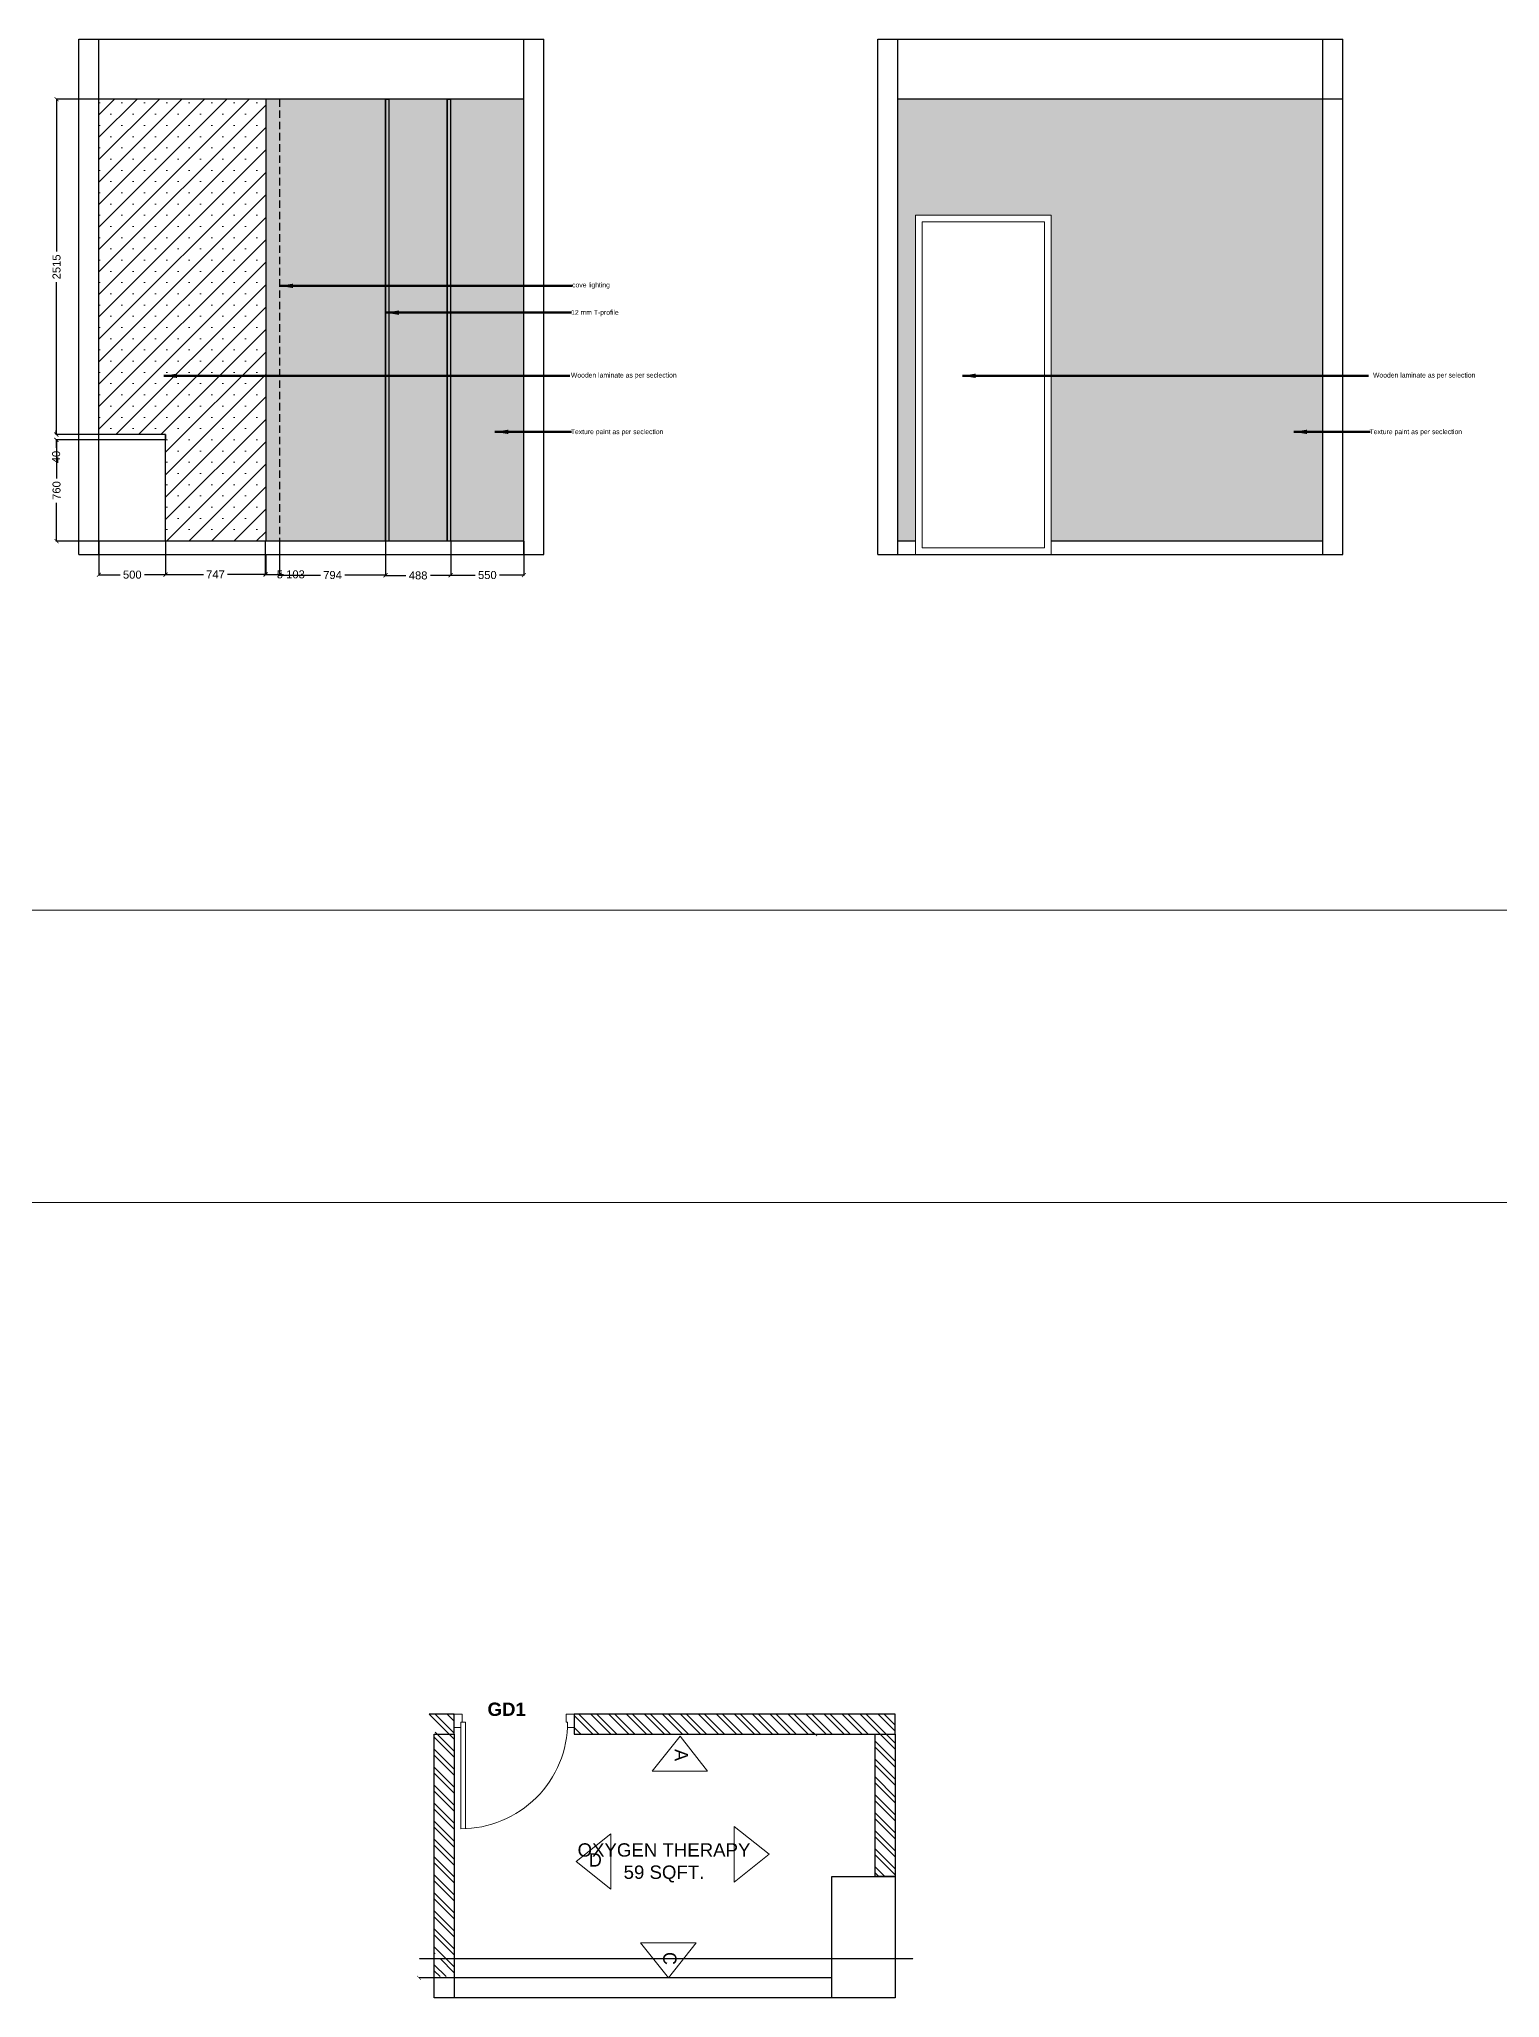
# Model space of a CAD drawing. Header units: millimetres. Extents: x 1464389 to 1998638, y -29162 to 256806.
# Drawn here: x 1625964 to 1636919, y 148519 to 163207 of the extents above; entities that cross this region are included whole.
import ezdxf

# ---------------------------------------------------------------- set-up
doc = ezdxf.new("R2010")
doc.units = ezdxf.units.MM
doc.header["$LTSCALE"] = 15
doc.header["$PDMODE"] = 35
doc.linetypes.add('DASHED2', pattern=[0.375, 0.25, -0.125])
doc.layers.get('0').update_dxf_attribs({"lineweight": 5})
for name, color, linetype in [('A-TEXT', 4, 'Continuous'), ('GFC Columns', 6, 'Continuous'), ('GFC Walls', 14, 'Continuous'), ('Layer 1', 7, 'Continuous'), ('NEW WALL', 5, 'Continuous'), ('Text', 250, 'Continuous'), ('Walls & Columns', 7, 'Continuous')]:
    doc.layers.add(name, color=color, linetype=linetype)
for name, color, linetype, lineweight in [('dimension', 1, 'Continuous', 25), ('DOOR', 124, 'Continuous', 9), ('I-ANNO-SYMB', 6, 'Continuous', 20), ('leader', 10, 'Continuous', 18), ('ledge wall line', 252, 'Continuous', 13), ('LS_DR_Door', 34, 'Continuous', 5), ('LS_DR_TEXT', 7, 'Continuous', 13)]:
    doc.layers.add(name, color=color, linetype=linetype, lineweight=lineweight)
doc.styles.add('ARIAL', font='arial.ttf')
doc.styles.add('ROMANS', font='romans.shx')
doc.dimstyles.new('MD50', dxfattribs={"dimscale": 50, "dimtxt": 1.9, "dimasz": 1.3, "dimexe": 1.3, "dimexo": 2.38, "dimgap": 1, "dimtad": 1, "dimdec": 0, "dimzin": 3, "dimdsep": 46, "dimtxsty": 'ROMANS', "dimblk": 'OBLIQUE', "dimcen": -1.9, "dimdle": 1.3, "dimclrd": 150, "dimclre": 150, "dimclrt": 256, "dimadec": 0, "dimazin": 0, "dimtfac": 1, "dimtdec": 0, "dimtix": 1, "dimtmove": 2, "dimatfit": 3, "dimfxl": 1, "dimtolj": 1, "dimtzin": 3, "dimarcsym": 0})
doc.dimstyles.new('SC-25', dxfattribs={"dimtxt": 60, "dimasz": 30, "dimexe": 0, "dimexo": 0, "dimgap": 25, "dimtad": 0, "dimdec": 0, "dimzin": 0, "dimdsep": 46, "dimtxsty": 'ARIAL', "dimblk": 'ARCHTICK', "dimcen": 0.09, "dimdle": 3, "dimclrd": 251, "dimclre": 251, "dimclrt": 1, "dimadec": 0, "dimazin": 0, "dimtfac": 1, "dimtdec": 0, "dimtofl": 0, "dimtmove": 0, "dimatfit": 2, "dimfxl": 100, "dimtolj": 1, "dimtzin": 0, "dimarcsym": 0})

# ---------------------------------------------------------------- blocks, each defined once
blk = doc.blocks.new('_Oblique')
at = {"color": 0, "linetype": 'ByBlock', "lineweight": -2}
blk.add_line((-0.5, -0.5), (0.5, 0.5), dxfattribs=at)
blk = doc.blocks.new('_ArchTick')
at = {"color": 0, "linetype": 'ByBlock', "const_width": 0.15}
blk.add_lwpolyline([(-0.5, -0.5), (0.5, 0.5)], dxfattribs=at)
blk = doc.blocks.new('*D2124')
at = {"layer": 'Defpoints', "color": 0, "ltscale": 0.25, "transparency": 16777216}
for p in [(1626412, 162757), (1626094, 160242), (1626412, 160242)]:
    blk.add_point(p, dxfattribs=at)
at = {"layer": 'dimension', "color": 251, "lineweight": -2, "ltscale": 0.25, "transparency": 16777216}
for p, q in [((1626094, 162760), (1626094, 161615)), ((1626412, 162757), (1626094, 162757)), ((1626094, 160239), (1626094, 161384)), ((1626412, 160242), (1626094, 160242))]:
    blk.add_line(p, q, dxfattribs=at)
at = {"layer": 'dimension', "color": 251, "lineweight": -2, "ltscale": 0.25, "transparency": 16777216, "xscale": 30, "yscale": 30, "zscale": 30}
for p, rotation in [((1626094, 162757), 90), ((1626094, 160242), 270)]:
    blk.add_blockref('_ArchTick', p, dxfattribs=dict(at, rotation=rotation))
at = {"layer": 'dimension', "color": 1, "ltscale": 0.25, "transparency": 16777216, "insert": (1626094, 161499), "char_height": 60, "attachment_point": 5, "rotation": 90, "style": 'ARIAL'}
blk.add_mtext('\\A1;2515', dxfattribs=at)
blk = doc.blocks.new('*D2125')
at = {"layer": 'Defpoints', "color": 0, "ltscale": 0.25, "transparency": 16777216}
for p in [(1626091, 160202), (1626412, 160242), (1626412, 160202)]:
    blk.add_point(p, dxfattribs=at)
at = {"layer": 'dimension', "color": 251, "lineweight": -2, "ltscale": 0.25, "transparency": 16777216}
for p, q in [((1626091, 160242), (1626091, 160272)), ((1626412, 160242), (1626091, 160242)), ((1626412, 160202), (1626091, 160202)), ((1626091, 160202), (1626091, 160142))]:
    blk.add_line(p, q, dxfattribs=at)
at = {"layer": 'dimension', "color": 251, "lineweight": -2, "ltscale": 0.25, "transparency": 16777216, "xscale": 30, "yscale": 30, "zscale": 30}
for p, rotation in [((1626091, 160242), 270), ((1626091, 160202), 90)]:
    blk.add_blockref('_ArchTick', p, dxfattribs=dict(at, rotation=rotation))
at = {"layer": 'dimension', "color": 1, "ltscale": 0.25, "transparency": 16777216, "insert": (1626091, 160073), "char_height": 60, "attachment_point": 5, "rotation": 90, "style": 'ARIAL'}
blk.add_mtext('\\A1;40', dxfattribs=at)
blk = doc.blocks.new('*D2126')
at = {"layer": 'Defpoints', "color": 0, "ltscale": 0.25, "transparency": 16777216}
for p in [(1626412, 160202), (1626094, 159442), (1626412, 159442)]:
    blk.add_point(p, dxfattribs=at)
at = {"layer": 'dimension', "color": 251, "lineweight": -2, "ltscale": 0.25, "transparency": 16777216}
for p, q in [((1626094, 160205), (1626094, 159913)), ((1626412, 160202), (1626094, 160202)), ((1626094, 159439), (1626094, 159731)), ((1626412, 159442), (1626094, 159442))]:
    blk.add_line(p, q, dxfattribs=at)
at = {"layer": 'dimension', "color": 251, "lineweight": -2, "ltscale": 0.25, "transparency": 16777216, "xscale": 30, "yscale": 30, "zscale": 30}
for p, rotation in [((1626094, 160202), 90), ((1626094, 159442), 270)]:
    blk.add_blockref('_ArchTick', p, dxfattribs=dict(at, rotation=rotation))
at = {"layer": 'dimension', "color": 1, "ltscale": 0.25, "transparency": 16777216, "insert": (1626094, 159822), "char_height": 60, "attachment_point": 5, "rotation": 90, "style": 'ARIAL'}
blk.add_mtext('\\A1;760', dxfattribs=at)
blk = doc.blocks.new('*D2127')
at = {"layer": 'Defpoints', "color": 0, "ltscale": 0.25, "transparency": 16777216}
for p in [(1626412, 159442), (1626912, 159442), (1626912, 159191)]:
    blk.add_point(p, dxfattribs=at)
at = {"layer": 'dimension', "color": 251, "lineweight": -2, "ltscale": 0.25, "transparency": 16777216}
for p, q in [((1626412, 159442), (1626412, 159191)), ((1626912, 159442), (1626912, 159191)), ((1626409, 159191), (1626571, 159191)), ((1626915, 159191), (1626754, 159191))]:
    blk.add_line(p, q, dxfattribs=at)
at = {"layer": 'dimension', "color": 251, "lineweight": -2, "ltscale": 0.25, "transparency": 16777216, "xscale": 30, "yscale": 30, "zscale": 30, "rotation": 180}
blk.add_blockref('_ArchTick', (1626412, 159191), dxfattribs=at)
at = {"layer": 'dimension', "color": 251, "lineweight": -2, "ltscale": 0.25, "transparency": 16777216, "xscale": 30, "yscale": 30, "zscale": 30}
blk.add_blockref('_ArchTick', (1626912, 159191), dxfattribs=at)
at = {"layer": 'dimension', "color": 1, "ltscale": 0.25, "transparency": 16777216, "insert": (1626662, 159191), "char_height": 60, "attachment_point": 5, "style": 'ARIAL'}
blk.add_mtext('\\A1;500', dxfattribs=at)
blk = doc.blocks.new('*D2128')
at = {"layer": 'Defpoints', "color": 0, "ltscale": 0.25, "transparency": 16777216}
for p in [(1627659, 159442), (1626912, 159342), (1627659, 159193)]:
    blk.add_point(p, dxfattribs=at)
at = {"layer": 'dimension', "color": 251, "lineweight": -2, "ltscale": 0.25, "transparency": 16777216}
for p, q in [((1627659, 159442), (1627659, 159193)), ((1626912, 159342), (1626912, 159193)), ((1626909, 159193), (1627195, 159193)), ((1627662, 159193), (1627377, 159193))]:
    blk.add_line(p, q, dxfattribs=at)
at = {"layer": 'dimension', "color": 251, "lineweight": -2, "ltscale": 0.25, "transparency": 16777216, "xscale": 30, "yscale": 30, "zscale": 30, "rotation": 180}
blk.add_blockref('_ArchTick', (1626912, 159193), dxfattribs=at)
at = {"layer": 'dimension', "color": 251, "lineweight": -2, "ltscale": 0.25, "transparency": 16777216, "xscale": 30, "yscale": 30, "zscale": 30}
blk.add_blockref('_ArchTick', (1627659, 159193), dxfattribs=at)
at = {"layer": 'dimension', "color": 1, "ltscale": 0.25, "transparency": 16777216, "insert": (1627286, 159193), "char_height": 60, "attachment_point": 5, "style": 'ARIAL'}
blk.add_mtext('\\A1;747', dxfattribs=at)
blk = doc.blocks.new('*D2129')
at = {"layer": 'Defpoints', "color": 0, "ltscale": 0.25, "transparency": 16777216}
for p in [(1627659, 159442), (1627664, 159342), (1627664, 159193)]:
    blk.add_point(p, dxfattribs=at)
at = {"layer": 'dimension', "color": 251, "lineweight": -2, "ltscale": 0.25, "transparency": 16777216}
for p, q in [((1627659, 159442), (1627659, 159193)), ((1627664, 159342), (1627664, 159193)), ((1627659, 159193), (1627629, 159193)), ((1627664, 159193), (1627724, 159193))]:
    blk.add_line(p, q, dxfattribs=at)
at = {"layer": 'dimension', "color": 251, "lineweight": -2, "ltscale": 0.25, "transparency": 16777216, "xscale": 30, "yscale": 30, "zscale": 30}
blk.add_blockref('_ArchTick', (1627659, 159193), dxfattribs=at)
at = {"layer": 'dimension', "color": 251, "lineweight": -2, "ltscale": 0.25, "transparency": 16777216, "xscale": 30, "yscale": 30, "zscale": 30, "rotation": 180}
blk.add_blockref('_ArchTick', (1627664, 159193), dxfattribs=at)
at = {"layer": 'dimension', "color": 1, "ltscale": 0.25, "transparency": 16777216, "insert": (1627769, 159193), "char_height": 60, "attachment_point": 5, "style": 'ARIAL'}
blk.add_mtext('\\A1;5', dxfattribs=at)
blk = doc.blocks.new('*D2130')
at = {"layer": 'Defpoints', "color": 0, "ltscale": 0.25, "transparency": 16777216}
for p in [(1627767, 159442), (1627664, 159342), (1627767, 159193)]:
    blk.add_point(p, dxfattribs=at)
at = {"layer": 'dimension', "color": 251, "lineweight": -2, "ltscale": 0.25, "transparency": 16777216}
for p, q in [((1627767, 159442), (1627767, 159193)), ((1627664, 159342), (1627664, 159193)), ((1627661, 159193), (1627767, 159193)), ((1627767, 159193), (1627797, 159193))]:
    blk.add_line(p, q, dxfattribs=at)
at = {"layer": 'dimension', "color": 251, "lineweight": -2, "ltscale": 0.25, "transparency": 16777216, "xscale": 30, "yscale": 30, "zscale": 30, "rotation": 180}
blk.add_blockref('_ArchTick', (1627664, 159193), dxfattribs=at)
at = {"layer": 'dimension', "color": 251, "lineweight": -2, "ltscale": 0.25, "transparency": 16777216, "xscale": 30, "yscale": 30, "zscale": 30}
blk.add_blockref('_ArchTick', (1627767, 159193), dxfattribs=at)
at = {"layer": 'dimension', "color": 1, "ltscale": 0.25, "transparency": 16777216, "insert": (1627886, 159193), "char_height": 60, "attachment_point": 5, "style": 'ARIAL'}
blk.add_mtext('\\A1;103', dxfattribs=at)
blk = doc.blocks.new('*D2131')
at = {"layer": 'Defpoints', "color": 0, "ltscale": 0.25, "transparency": 16777216}
for p in [(1627767, 159442), (1628562, 159442), (1628562, 159188)]:
    blk.add_point(p, dxfattribs=at)
at = {"layer": 'dimension', "color": 251, "lineweight": -2, "ltscale": 0.25, "transparency": 16777216}
for p, q in [((1627767, 159442), (1627767, 159188)), ((1628562, 159442), (1628562, 159188)), ((1627764, 159188), (1628074, 159188)), ((1628565, 159188), (1628255, 159188))]:
    blk.add_line(p, q, dxfattribs=at)
at = {"layer": 'dimension', "color": 251, "lineweight": -2, "ltscale": 0.25, "transparency": 16777216, "xscale": 30, "yscale": 30, "zscale": 30, "rotation": 180}
blk.add_blockref('_ArchTick', (1627767, 159188), dxfattribs=at)
at = {"layer": 'dimension', "color": 251, "lineweight": -2, "ltscale": 0.25, "transparency": 16777216, "xscale": 30, "yscale": 30, "zscale": 30}
blk.add_blockref('_ArchTick', (1628562, 159188), dxfattribs=at)
at = {"layer": 'dimension', "color": 1, "ltscale": 0.25, "transparency": 16777216, "insert": (1628164, 159188), "char_height": 60, "attachment_point": 5, "style": 'ARIAL'}
blk.add_mtext('\\A1;794', dxfattribs=at)
blk = doc.blocks.new('*D2132')
at = {"layer": 'Defpoints', "color": 0, "ltscale": 0.25, "transparency": 16777216}
for p in [(1628562, 159442), (1629050, 159442), (1629050, 159185)]:
    blk.add_point(p, dxfattribs=at)
at = {"layer": 'dimension', "color": 251, "lineweight": -2, "ltscale": 0.25, "transparency": 16777216}
for p, q in [((1628562, 159442), (1628562, 159185)), ((1629050, 159442), (1629050, 159185)), ((1628559, 159185), (1628713, 159185)), ((1629053, 159185), (1628898, 159185))]:
    blk.add_line(p, q, dxfattribs=at)
at = {"layer": 'dimension', "color": 251, "lineweight": -2, "ltscale": 0.25, "transparency": 16777216, "xscale": 30, "yscale": 30, "zscale": 30, "rotation": 180}
blk.add_blockref('_ArchTick', (1628562, 159185), dxfattribs=at)
at = {"layer": 'dimension', "color": 251, "lineweight": -2, "ltscale": 0.25, "transparency": 16777216, "xscale": 30, "yscale": 30, "zscale": 30}
blk.add_blockref('_ArchTick', (1629050, 159185), dxfattribs=at)
at = {"layer": 'dimension', "color": 1, "ltscale": 0.25, "transparency": 16777216, "insert": (1628806, 159185), "char_height": 60, "attachment_point": 5, "style": 'ARIAL'}
blk.add_mtext('\\A1;488', dxfattribs=at)
blk = doc.blocks.new('*D2133')
at = {"layer": 'Defpoints', "color": 0, "ltscale": 0.25, "transparency": 16777216}
for p in [(1629050, 159442), (1629600, 159442), (1629600, 159188)]:
    blk.add_point(p, dxfattribs=at)
at = {"layer": 'dimension', "color": 251, "lineweight": -2, "ltscale": 0.25, "transparency": 16777216}
for p, q in [((1629050, 159442), (1629050, 159188)), ((1629600, 159442), (1629600, 159188)), ((1629047, 159188), (1629234, 159188)), ((1629603, 159188), (1629416, 159188))]:
    blk.add_line(p, q, dxfattribs=at)
at = {"layer": 'dimension', "color": 251, "lineweight": -2, "ltscale": 0.25, "transparency": 16777216, "xscale": 30, "yscale": 30, "zscale": 30, "rotation": 180}
blk.add_blockref('_ArchTick', (1629050, 159188), dxfattribs=at)
at = {"layer": 'dimension', "color": 251, "lineweight": -2, "ltscale": 0.25, "transparency": 16777216, "xscale": 30, "yscale": 30, "zscale": 30}
blk.add_blockref('_ArchTick', (1629600, 159188), dxfattribs=at)
at = {"layer": 'dimension', "color": 1, "ltscale": 0.25, "transparency": 16777216, "insert": (1629325, 159188), "char_height": 60, "attachment_point": 5, "style": 'ARIAL'}
blk.add_mtext('\\A1;550', dxfattribs=at)
blk = doc.blocks.new('D900')
for points in [[(0, 840), (0, 900), (100, 900), (100, 850), (60, 850), (60, 840)], [(0, 60), (0, 0), (100, 0), (100, 50), (60, 50), (60, 60)]]:
    blk.add_lwpolyline(points, close=True)
blk.add_lwpolyline([(60, 850, -0.414214), (860, 50), (60, 50), (60, 85), (859, 85)], format="xyb")

msp = doc.modelspace()

# ---------------------------------------------------------------- hatches: boundary and pattern name
at = {"layer": 'Layer 1', "ltscale": 0.25, "true_color": 0xae9142}
h = msp.add_hatch(color=55, dxfattribs=at)
h.dxf.hatch_style = 1
h.paths.add_polyline_path([(1628586.5, 162756.8), (1628561.5, 162756.8), (1628561.5, 159441.8), (1628586.5, 159441.8)])
h = msp.add_hatch(color=55, dxfattribs=at)
h.dxf.hatch_style = 1
h.paths.add_polyline_path([(1629049.8, 162756.8), (1629024.8, 162756.8), (1629024.8, 159441.8), (1629049.8, 159441.8)])
at = {"layer": 'ledge wall line', "ltscale": 0.25, "true_color": 0xe5e878}
h = msp.add_hatch(color=61, dxfattribs=at)
h.dxf.hatch_style = 1
h.paths.add_polyline_path([(1635590.7, 162756.8), (1632403.2, 162756.8), (1632403.2, 159441.8), (1632537.4, 159441.8), (1632537.4, 161886.8), (1633553.8, 161886.8), (1633553.8, 159441.8), (1635590.7, 159441.8)])
h.paths.add_polyline_path([(1643940.2, 162756.8), (1641928.6, 162756.8), (1641928.6, 159441.8), (1642579.6, 159441.8), (1642579.6, 159971.8), (1643289.6, 159971.8), (1643289.6, 159441.8), (1643940.2, 159441.8)])
h.paths.add_polyline_path([(1621785.6, 162756.8), (1619774.4, 162756.8), (1619774.4, 159441.8), (1620585.6, 159441.8), (1620585.6, 160241.8), (1621785.6, 160241.8), (1621785.6, 160742.5), (1621209.5, 160742.5), (1621209.5, 160767.5), (1621785.6, 160767.5)])
h.paths.add_polyline_path([(1621220.4, 161481.8), (1621220.4, 160866.8), (1620610.4, 160866.8), (1620610.4, 161481.8)], flags=16)
h.paths.add_polyline_path([(1621170.4, 161431.8), (1621170.4, 160916.8), (1620660.4, 160916.8), (1620660.4, 161431.8)], flags=0)
h.paths.add_polyline_path([(1621460.3, 160352.5), (1621467.8, 160352.5), (1621467.8, 160292.5), (1621460.3, 160292.5)], flags=16)
h.paths.add_polyline_path([(1621517.2, 160352.5), (1621524.7, 160352.5), (1621524.7, 160292.5), (1621517.2, 160292.5)], flags=16)
h.paths.add_polyline_path([(1620734.1, 161123.1), (1621098.4, 161123.1), (1621098.4, 161213.1), (1620734.1, 161213.1)], flags=8)
at = {"layer": 'ledge wall line', "ltscale": 0.25}
h = msp.add_hatch(dxfattribs=at)
h.set_pattern_fill('SACNCR', color=36, scale=50)
h.set_pattern_definition([(45, (-151421.98, 54123.16), (-84.189901, 84.189901), []), (45, (-151337.79, 54123.16), (-84.189901, 84.189901), [0, -119.0625])])
h.paths.add_polyline_path([(1627663.5, 162756.8), (1626412.3, 162756.8), (1626412.3, 160241.8), (1626912.3, 160241.8), (1626912.3, 160201.8), (1626912.3, 159441.8), (1627663.5, 159441.8)])
at = {"layer": 'ledge wall line', "ltscale": 0.25, "true_color": 0xe5e878}
h = msp.add_hatch(color=61, dxfattribs=at)
h.dxf.hatch_style = 1
h.paths.add_polyline_path([(1628561.5, 162756.8), (1627767.3, 162756.8), (1627767.3, 159441.8), (1628561.5, 159441.8)])
h.paths.add_polyline_path([(1629024.8, 162756.8), (1628586.5, 162756.8), (1628586.5, 159441.8), (1629024.8, 159441.8)])
h.paths.add_polyline_path([(1629599.8, 162756.8), (1629049.8, 162756.8), (1629049.8, 159441.8), (1629599.8, 159441.8)])
h.paths.add_polyline_path([(1627767.3, 162756.8), (1627663.5, 162756.8), (1627663.5, 159441.8), (1627767.3, 159441.8)])

# ---------------------------------------------------------------- linework, layer by layer
at = {"ltscale": 0.25}
for p, q in [((1615220.4, 156674.8), (1662718.6, 156674.8)), ((1615220.4, 154482.8), (1662718.6, 154482.8))]:
    msp.add_line(p, q, dxfattribs=at)
at = {"layer": 'dimension', "color": 251}
for p, q in [((1628927.2, 150496.5), (1628927.2, 150496.5)), ((1631782.7, 150496.5), (1631782.7, 150496.5)), ((1628927.2, 148668.3), (1628813, 148668.3))]:
    msp.add_line(p, q, dxfattribs=at)
at = {"layer": 'GFC Columns'}
msp.add_line((1632384.2, 149428.5), (1632384.2, 148518.5), dxfattribs=at)
msp.add_lwpolyline([(1631909.2, 148518.5), (1631909.2, 149428.5), (1632384.2, 149428.5), (1632384.2, 148668.5)], dxfattribs=at)
at = {"layer": 'GFC Walls'}
for p, q in [((1631909.2, 148668.5), (1628812.8, 148668.5)), ((1632384.2, 148518.5), (1628933, 148518.5))]:
    msp.add_line(p, q, dxfattribs=at)
at = {"layer": 'GFC Walls', "color": 252, "linetype": 'DASHED2', "ltscale": 0.01, "true_color": 0x939598}
msp.add_lwpolyline([(1628813, 148813.5), (1632519.7, 148813.5)], dxfattribs=at)
at = {"layer": 'I-ANNO-SYMB'}
for points in [[(1630977.5, 150218.3), (1630770.4, 150480.4), (1630561.2, 150218.3), (1630977.5, 150218.3)], [(1630252.2, 149749.1), (1629990.1, 149541.9), (1630252.2, 149332.7), (1630252.2, 149749.1)], [(1631177.5, 149802.8), (1631439.6, 149595.7), (1631177.5, 149386.5), (1631177.5, 149802.8)], [(1630890.3, 148930.6), (1630683.2, 148668.5), (1630474, 148930.6), (1630890.3, 148930.6)]]:
    msp.add_lwpolyline(points, dxfattribs=at)
at = {"layer": 'ledge wall line', "linetype": 'Continuous'}
for p, q in [((1629038.1, 150496.5), (1628888.1, 150646.5)), ((1629077.2, 150502.3), (1628933, 150646.5)), ((1629077.2, 150592.1), (1629022.8, 150646.5)), ((1629077.2, 150637), (1629067.7, 150646.5)), ((1630115.8, 150496.5), (1629977.2, 150635)), ((1630160.7, 150496.5), (1630010.7, 150646.5)), ((1630250.5, 150496.5), (1630100.5, 150646.5)), ((1630295.4, 150496.5), (1630145.4, 150646.5)), ((1630385.2, 150496.5), (1630235.2, 150646.5)), ((1630430.1, 150496.5), (1630280.1, 150646.5)), ((1630519.9, 150496.5), (1630369.9, 150646.5)), ((1630564.8, 150496.5), (1630414.8, 150646.5)), ((1630654.6, 150496.5), (1630504.6, 150646.5)), ((1630699.5, 150496.5), (1630549.5, 150646.5)), ((1630789.3, 150496.5), (1630639.3, 150646.5)), ((1630834.2, 150496.5), (1630684.2, 150646.5)), ((1630924, 150496.5), (1630774, 150646.5)), ((1630968.9, 150496.5), (1630818.9, 150646.5)), ((1631058.7, 150496.5), (1630908.7, 150646.5)), ((1631103.6, 150496.5), (1630953.6, 150646.5)), ((1631193.4, 150496.5), (1631043.4, 150646.5)), ((1631238.3, 150496.5), (1631088.3, 150646.5)), ((1631328.1, 150496.5), (1631178.1, 150646.5)), ((1631373, 150496.5), (1631223, 150646.5)), ((1631462.8, 150496.5), (1631312.8, 150646.5)), ((1631507.7, 150496.5), (1631357.7, 150646.5)), ((1631597.5, 150496.5), (1631447.5, 150646.5)), ((1631642.4, 150496.5), (1631492.4, 150646.5)), ((1631732.2, 150496.5), (1631582.2, 150646.5)), ((1631777.1, 150496.5), (1631627.1, 150646.5)), ((1631866.9, 150496.5), (1631716.9, 150646.5)), ((1631911.8, 150496.5), (1631761.8, 150646.5)), ((1632001.6, 150496.5), (1631851.6, 150646.5)), ((1632046.5, 150496.5), (1631896.5, 150646.5)), ((1632136.3, 150496.5), (1631986.3, 150646.5)), ((1632181.2, 150496.5), (1632031.2, 150646.5)), ((1632271, 150496.5), (1632121, 150646.5)), ((1632315.9, 150496.5), (1632165.9, 150646.5)), ((1632383.5, 150518.7), (1632255.7, 150646.5)), ((1632383.5, 150563.6), (1632300.6, 150646.5)), ((1629077.2, 150322.7), (1628927.2, 150472.7)), ((1628948.3, 150496.5), (1628933, 150511.8)), ((1629077.2, 150367.6), (1628948.3, 150496.5)), ((1628948.3, 150496.5), (1628948.3, 150496.5)), ((1629077.2, 150457.4), (1629038.1, 150496.5)), ((1629038.1, 150496.5), (1629038.1, 150496.5)), ((1630026, 150496.5), (1629977.2, 150545.2)), ((1629981.1, 150496.5), (1629977.2, 150500.3)), ((1632383.6, 150294.1), (1632233.5, 150444.2)), ((1632383.5, 150384), (1632271, 150496.5)), ((1632383.5, 150428.9), (1632315.9, 150496.5)), ((1629077.2, 150232.9), (1628927.2, 150382.9)), ((1629077.2, 150188), (1628927.2, 150338)), ((1632383.6, 150249.2), (1632233.5, 150399.3)), ((1632383.7, 150159.3), (1632233.6, 150309.4)), ((1632383.7, 150114.4), (1632233.6, 150264.5)), ((1629077.2, 150098.2), (1628927.2, 150248.2)), ((1629077.2, 150053.3), (1628927.2, 150203.3)), ((1632383.8, 150024.5), (1632233.7, 150174.6)), ((1632383.8, 149979.6), (1632233.7, 150129.7)), ((1629077.2, 149963.5), (1628927.2, 150113.5)), ((1629077.2, 149918.6), (1628927.2, 150068.6)), ((1629077.2, 149828.8), (1628927.2, 149978.8)), ((1632383.9, 149889.7), (1632233.8, 150039.8)), ((1632383.9, 149844.8), (1632233.8, 149994.9)), ((1629077.2, 149783.9), (1628927.2, 149933.9)), ((1629077.2, 149694.1), (1628927.2, 149844.1)), ((1632383.9, 149754.9), (1632233.8, 149905)), ((1632384, 149710), (1632233.9, 149860.1)), ((1629077.2, 149649.2), (1628927.2, 149799.2)), ((1629077.2, 149559.4), (1628927.2, 149709.4)), ((1632384, 149620.1), (1632233.9, 149770.2)), ((1632384.1, 149575.2), (1632234, 149725.3)), ((1629077.2, 149514.5), (1628927.2, 149664.5)), ((1629077.2, 149424.7), (1628927.2, 149574.7)), ((1629077.2, 149379.8), (1628927.2, 149529.8)), ((1632384.1, 149485.3), (1632234, 149635.4)), ((1632384.2, 149440.4), (1632234.1, 149590.5)), ((1629077.2, 149290), (1628927.2, 149440)), ((1629077.2, 149245.1), (1628927.2, 149395.1)), ((1632306.3, 149428.5), (1632234.1, 149500.6)), ((1632261.4, 149428.5), (1632234.1, 149455.7)), ((1629077.2, 149155.3), (1628927.2, 149305.3)), ((1629077.2, 149110.4), (1628927.2, 149260.4)), ((1629077.2, 149020.6), (1628927.2, 149170.6)), ((1629077.2, 148975.7), (1628927.2, 149125.7)), ((1629077.2, 148885.9), (1628927.2, 149035.9)), ((1629077.2, 148841), (1628927.2, 148991)), ((1629077.2, 148751.2), (1628927.2, 148901.2)), ((1628933, 148850.4), (1628927.2, 148856.3)), ((1629077.2, 148706.3), (1628970, 148813.5)), ((1629015.3, 148678.3), (1628927.2, 148766.5)), ((1628970.4, 148678.3), (1628927.2, 148721.6))]:
    msp.add_line(p, q, dxfattribs=at)
at = {"layer": 'ledge wall line', "color": 36, "ltscale": 0.25}
msp.add_lwpolyline([(1628586.5, 162756.8), (1628586.5, 159441.8)], dxfattribs=at)
at = {"layer": 'LS_DR_Door', "ltscale": 0.25}
for points in [[(1632537.4, 159341.8), (1632537.4, 161886.8), (1633553.8, 161886.8), (1633553.8, 159341.8)], [(1632587.4, 159391.8), (1632587.4, 161836.8), (1633503.8, 161836.8), (1633503.8, 159391.8)]]:
    msp.add_lwpolyline(points, close=True, dxfattribs=at)
at = {"layer": 'NEW WALL', "ltscale": 0.25}
msp.add_lwpolyline([(1628927.2, 150496.5), (1629077.2, 150496.5), (1629077.2, 150646.5), (1628888.1, 150646.5)], dxfattribs=at)
at = {"layer": 'NEW WALL', "color": 5, "ltscale": 0.25}
for points in [[(1629977.2, 150496.5), (1632383.5, 150496.5), (1632383.5, 150646.5), (1629977.2, 150646.5)], [(1632233.5, 150496.5), (1632383.5, 150496.5), (1632384.2, 149428.5), (1632234.2, 149428.5)]]:
    msp.add_lwpolyline(points, close=True, dxfattribs=at)
at = {"layer": 'NEW WALL', "ltscale": 0.25}
msp.add_lwpolyline([(1629077.2, 148518.5), (1628927.2, 148518.5), (1628927.2, 150496.5), (1629077.2, 150496.5)], close=True, dxfattribs=at)
at = {"layer": 'Walls & Columns', "ltscale": 0.25}
for p, q in [((1626262.3, 159341.8), (1626262.3, 163206.8)), ((1626412.3, 159341.8), (1626412.3, 163206.8)), ((1629599.8, 159341.8), (1629599.8, 163206.8)), ((1629749.8, 159341.8), (1629749.8, 163206.8)), ((1632253.2, 159341.8), (1632253.2, 163206.8)), ((1632403.2, 159341.8), (1632403.2, 163206.8)), ((1635590.7, 159341.8), (1635590.7, 163206.8)), ((1635740.7, 159341.8), (1635740.7, 163206.8))]:
    msp.add_line(p, q, dxfattribs=at)
for points in [[(1626262.3, 163206.8), (1629749.8, 163206.8)], [(1632253.2, 163206.8), (1635740.7, 163206.8)], [(1635740.7, 162756.8), (1635740.7, 163206.8)], [(1629599.8, 162756.8), (1626412.3, 162756.8)], [(1627663.5, 162756.8), (1627663.5, 159441.8)], [(1628561.5, 162756.8), (1628561.5, 159441.8)], [(1629024.8, 162756.8), (1629024.8, 159441.8)], [(1629049.8, 162756.8), (1629049.8, 159441.8)], [(1635740.7, 162756.8), (1632403.2, 162756.8)], [(1626912.3, 159441.8), (1626912.3, 160241.8), (1626412.3, 160241.8)], [(1626912.3, 160241.8), (1626912.3, 160201.8), (1626412.3, 160201.8), (1626412.3, 160241.8)], [(1629599.8, 159441.8), (1626412.3, 159441.8)], [(1632537.4, 159441.8), (1632403.2, 159441.8)], [(1635590.7, 159441.8), (1633553.8, 159441.8)], [(1626262.3, 159341.8), (1629749.8, 159341.8)], [(1632253.2, 159341.8), (1635740.7, 159341.8)]]:
    msp.add_lwpolyline(points, dxfattribs=at)
at = {"layer": 'Walls & Columns', "linetype": 'DASHED2', "ltscale": 15}
msp.add_lwpolyline([(1627767.3, 162756.8), (1627767.3, 159441.8)], dxfattribs=at)
at = {"layer": 'Walls & Columns', "ltscale": 0.25}
for points in [[(1628561.5, 162756.8), (1628586.5, 162756.8), (1628586.5, 159441.8), (1628561.5, 159441.8)], [(1629024.8, 162756.8), (1629049.8, 162756.8), (1629049.8, 159441.8), (1629024.8, 159441.8)]]:
    msp.add_lwpolyline(points, close=True, dxfattribs=at)

# ---------------------------------------------------------------- block references
at = {"layer": 'dimension', "color": 251, "xscale": 30, "yscale": 30, "zscale": 30}
for p, rotation in [((1631782.7, 150496.5), 90), ((1628813, 148668.3), 270)]:
    msp.add_blockref('_ArchTick', p, dxfattribs=dict(at, rotation=rotation))
at = {"layer": 'DOOR', "xscale": 1.000017408152323, "yscale": 1.000017408152323, "zscale": 1.000017408152323, "rotation": 270.0000000195236}
msp.add_blockref('D900', (1629077.2, 150646.4), dxfattribs=at)

# ---------------------------------------------------------------- texts
at = {"layer": 'A-TEXT', "ltscale": 0.25, "insert": (1628818.6, 150732.7), "char_height": 100, "attachment_point": 1, "style": 'ARIAL'}
msp.add_mtext_dynamic_manual_height_columns('\\pxqc,t11;{\\fArial|b1|i0|c0|p34;GD1}', width=1302.77, gutter_width=250, heights=[0], dxfattribs=at)
at = {"layer": 'LS_DR_TEXT', "ltscale": 0.25, "char_height": 36.48, "width": 2655.202, "attachment_point": 3, "style": 'ARIAL'}
for s, insert in [('cove lighting ', (1630244.4, 161382)), ('cove lighting ', (1630244.4, 161382)), ('12 mm T-profile ', (1630310.3, 161176.2)), ('12 mm T-profile ', (1630310.3, 161176.2)), ('Wooden laminate as per seclection', (1630744.9, 160705.8)), ('Wooden laminate as per seclection', (1630744.9, 160705.8)), ('Wooden laminate as per selection', (1636735.8, 160705.8)), ('Texture paint as per seclection', (1630645.4, 160281.3)), ('Texture paint as per seclection', (1630645.4, 160281.3)), ('Texture paint as per seclection', (1636636.3, 160281.3))]:
    msp.add_mtext(s, dxfattribs=dict(at, insert=insert))
at = {"layer": 'LS_DR_TEXT', "char_height": 100, "rotation": 270}
for s, insert, attachment_point in [('A', (1630831.1, 150383.4), 1), ('C', (1630743.9, 148765.5), 3)]:
    msp.add_mtext_dynamic_manual_height_columns(s, width=102.811, gutter_width=375, heights=[0], dxfattribs=dict(at, insert=insert, attachment_point=attachment_point))
at = {"layer": 'LS_DR_TEXT', "insert": (1630087.1, 149602.6), "char_height": 100, "attachment_point": 1}
msp.add_mtext_dynamic_manual_height_columns('D', width=102.811, gutter_width=375, heights=[0], dxfattribs=at)
at = {"layer": 'Text', "ltscale": 0.25, "insert": (1629805.3, 149677.4), "char_height": 100, "attachment_point": 1, "style": 'ARIAL'}
msp.add_mtext_dynamic_manual_height_columns('\\pxqc;OXYGEN THERAPY\\P59 SQFT.', width=1689.485, gutter_width=250, heights=[0], dxfattribs=at)

# ---------------------------------------------------------------- dimensions: what is measured, and where the dimension line sits
at = {"layer": 'dimension', "ltscale": 0.25}
for base, p1, p2, picture, middle in [((1626093.9, 160241.8), (1626412.3, 162756.8), (1626412.3, 160241.8), '*D2124', (1626093.9, 161499.3)), ((1626090.6, 160201.8), (1626412.3, 160241.8), (1626412.3, 160201.8), '*D2125', (1626090.6, 160072.8)), ((1626093.7, 159441.8), (1626412.3, 160201.8), (1626412.3, 159441.8), '*D2126', (1626093.7, 159821.8))]:
    dim = msp.add_linear_dim(base=base, p1=p1, p2=p2, angle=90, dimstyle='SC-25', dxfattribs=at)
    dim.commit()
    dim.dimension.update_dxf_attribs({"geometry": picture, "text_midpoint": middle})
for base, p1, p2, picture, middle in [((1626912.3, 159190.9), (1626412.3, 159441.8), (1626912.3, 159441.8), '*D2127', (1626662.3, 159190.9)), ((1627659.1, 159193.2), (1626912.3, 159341.8), (1627659.1, 159441.8), '*D2128', (1627285.7, 159193.2)), ((1627664.2, 159193.2), (1627659.1, 159441.8), (1627664.2, 159341.8), '*D2129', (1627769.1, 159193.2)), ((1627767.3, 159193.2), (1627664.2, 159341.8), (1627767.3, 159441.8), '*D2130', (1627885.8, 159193.2)), ((1628561.5, 159188), (1627767.3, 159441.8), (1628561.5, 159441.8), '*D2131', (1628164.4, 159188)), ((1629049.8, 159185.4), (1628561.5, 159441.8), (1629049.8, 159441.8), '*D2132', (1628805.7, 159185.4)), ((1629599.8, 159188), (1629049.8, 159441.8), (1629599.8, 159441.8), '*D2133', (1629324.8, 159188))]:
    dim = msp.add_linear_dim(base=base, p1=p1, p2=p2, dimstyle='SC-25', dxfattribs=at)
    dim.commit()
    dim.dimension.update_dxf_attribs({"geometry": picture, "text_midpoint": middle})

# ---------------------------------------------------------------- leaders
at = {"layer": 'leader', "color": 1, "ltscale": 0.25}
for points in [[(1627767.3, 161356.9), (1629960.9, 161356.9)], [(1627767.3, 161356.9), (1629960.9, 161356.9)], [(1628561.5, 161156), (1629955.9, 161156)], [(1628561.5, 161156), (1629955.9, 161156)], [(1626897.4, 160682.4), (1629943.1, 160682.4)], [(1626897.4, 160682.4), (1629943.1, 160682.4)], [(1632888.2, 160682.4), (1635933.9, 160682.4)], [(1629382.2, 160262), (1629955.9, 160262)], [(1629382.2, 160262), (1629955.9, 160262)], [(1635373, 160262), (1635946.7, 160262)]]:
    msp.add_leader(points, dimstyle='MD50', override={"dimtxt": 2, "dimasz": 2, "dimgap": 1, "dimtad": 0, "dimclrd": 256, "dimclre": 8, "dimclrt": 1, "dimfxl": 30, "dimlwd": 65535, "dimlwe": 65535, "dimarcsym": 2}, dxfattribs=at)

doc.saveas('drawing.dxf')
